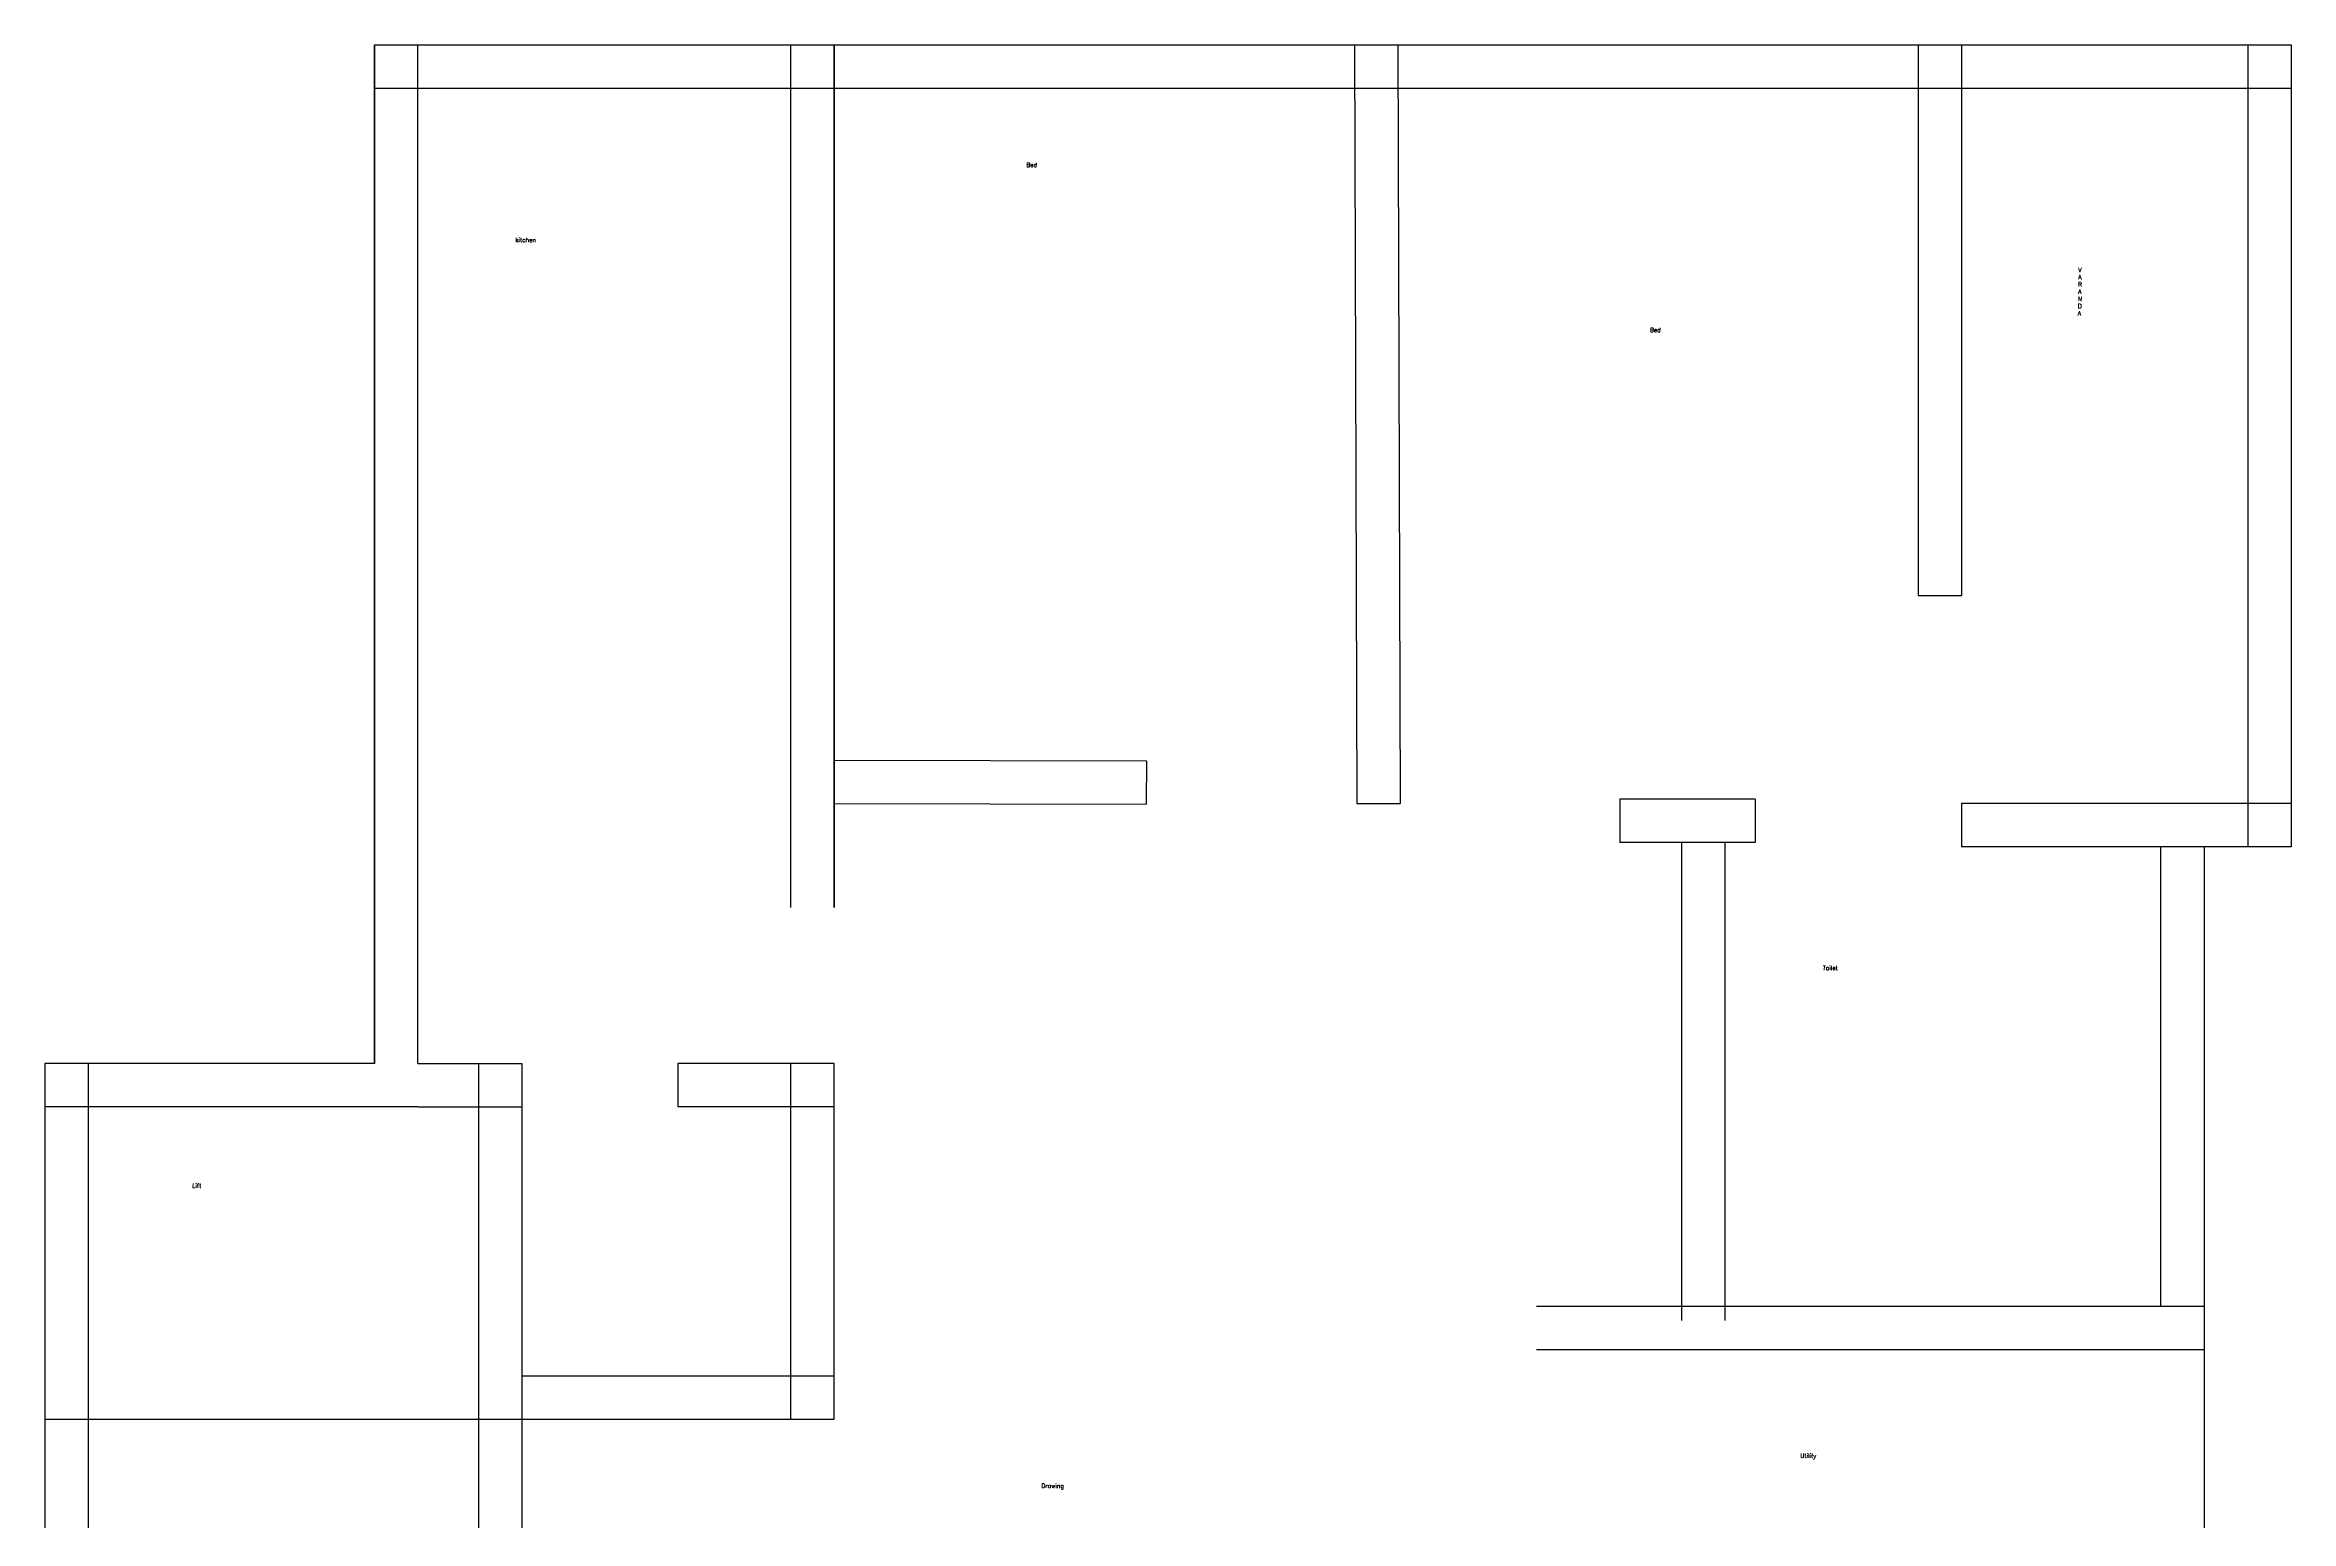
# Model space of a CAD drawing. Header units: inches. Extents: x 152 to 670, y -503 to 240.
# Drawn here: x 152 to 670, y -101 to 240 of the extents above; entities that cross this region are included whole.
import ezdxf

# ---------------------------------------------------------------- set-up
doc = ezdxf.new("R2010")
doc.units = ezdxf.units.IN
doc.header["$MEASUREMENT"] = 0
doc.styles.get("Standard").update_dxf_attribs({"font": 'txt.shx', "height": 0.35})

msp = doc.modelspace()

# ---------------------------------------------------------------- linework, layer by layer
for p, q in [((227.63, 239.57), (333.63, 239.57)), ((227.63, 239.57), (227.63, 4.57)), ((227.63, 4.57), (227.63, 239.57)), ((237.63, 4.57), (237.63, 239.57)), ((323.63, 40.57), (323.63, 239.57)), ((333.63, 239.57), (463.63, 239.57)), ((333.63, 239.57), (333.63, 40.57)), ((333.63, 40.57), (333.63, 239.57)), ((453.63, 239.54), (454.15, 64.55)), ((463.63, 239.57), (463.63, 239.57)), ((463.63, 239.57), (464.15, 64.57)), ((463.63, 239.57), (593.63, 239.57)), ((583.63, 239.57), (583.63, 112.57)), ((593.63, 239.57), (593.63, 112.57)), ((593.63, 239.57), (669.63, 239.57)), ((659.63, 239.57), (659.63, 54.57)), ((669.63, 239.57), (669.63, 54.57)), ((227.63, 229.57), (333.63, 229.57)), ((333.63, 229.57), (463.63, 229.57)), ((463.63, 229.57), (593.63, 229.57)), ((593.63, 229.57), (669.63, 229.57)), ((583.63, 112.57), (593.63, 112.57)), ((333.65, 74.55), (405.65, 74.42)), ((405.65, 74.42), (405.63, 64.42)), ((333.63, 64.55), (405.63, 64.42)), ((454.15, 64.55), (464.15, 64.57)), ((464.15, 64.57), (464.15, 64.57)), ((546.04, 65.59), (514.85, 65.59)), ((514.85, 65.59), (514.85, 55.59)), ((546.04, 65.59), (546.04, 55.59)), ((669.63, 64.57), (593.63, 64.57)), ((593.63, 64.57), (593.63, 54.57)), ((546.04, 55.59), (514.85, 55.59)), ((529.11, -54.73), (529.11, 55.59)), ((539.11, -54.73), (539.11, 55.59)), ((669.63, 54.57), (593.63, 54.57)), ((639.63, -51.43), (639.63, 54.57)), ((649.63, -51.43), (649.63, 54.57)), ((227.63, 4.57), (151.63, 4.57)), ((151.63, 4.57), (151.63, -77.43)), ((161.63, 4.57), (161.63, -77.43)), ((237.63, 4.57), (261.63, 4.57)), ((251.63, 4.57), (251.63, -77.43)), ((261.63, 4.57), (261.63, -77.43)), ((333.63, 4.57), (297.63, 4.57)), ((297.63, 4.57), (297.63, -5.43)), ((323.63, -77.43), (323.63, 4.57)), ((333.63, -77.43), (333.63, 4.57)), ((237.63, -5.43), (151.63, -5.43)), ((237.63, -5.43), (261.63, -5.43)), ((333.63, -5.43), (297.63, -5.43)), ((649.63, -51.43), (495.63, -51.43)), ((649.63, -157.43), (649.63, -51.43)), ((649.63, -61.43), (495.63, -61.43)), ((261.63, -67.43), (333.63, -67.43)), ((151.63, -77.43), (261.63, -77.43)), ((151.63, -77.43), (151.63, -193.43)), ((161.63, -77.43), (161.63, -193.43)), ((251.63, -77.43), (251.63, -193.43)), ((261.63, -77.43), (333.63, -77.43)), ((261.63, -77.43), (261.63, -203.43))]:
    msp.add_line(p, q)

# ---------------------------------------------------------------- texts
for s, p in [('Bed', (377.95, 211.41)), ('kitchen', (260.12, 194.09)), ('A', (620.54, 185.5)), ('V', (620.56, 187.17)), ('A', (620.5, 182.17)), ('N', (620.48, 180.5)), ('R', (620.52, 183.84)), ('A', (620.44, 177.17)), ('D', (620.46, 178.84)), ('Bed', (521.78, 173.32)), ('Toilet', (561.64, 26.16)), ('Lift', (185.6, -24.05)), ('Utility', (556.44, -86.37)), ('Drawing', (381.42, -93.3))]:
    msp.add_text(s, height=1, rotation=359.3186).set_placement(p)

doc.saveas('drawing.dxf')
